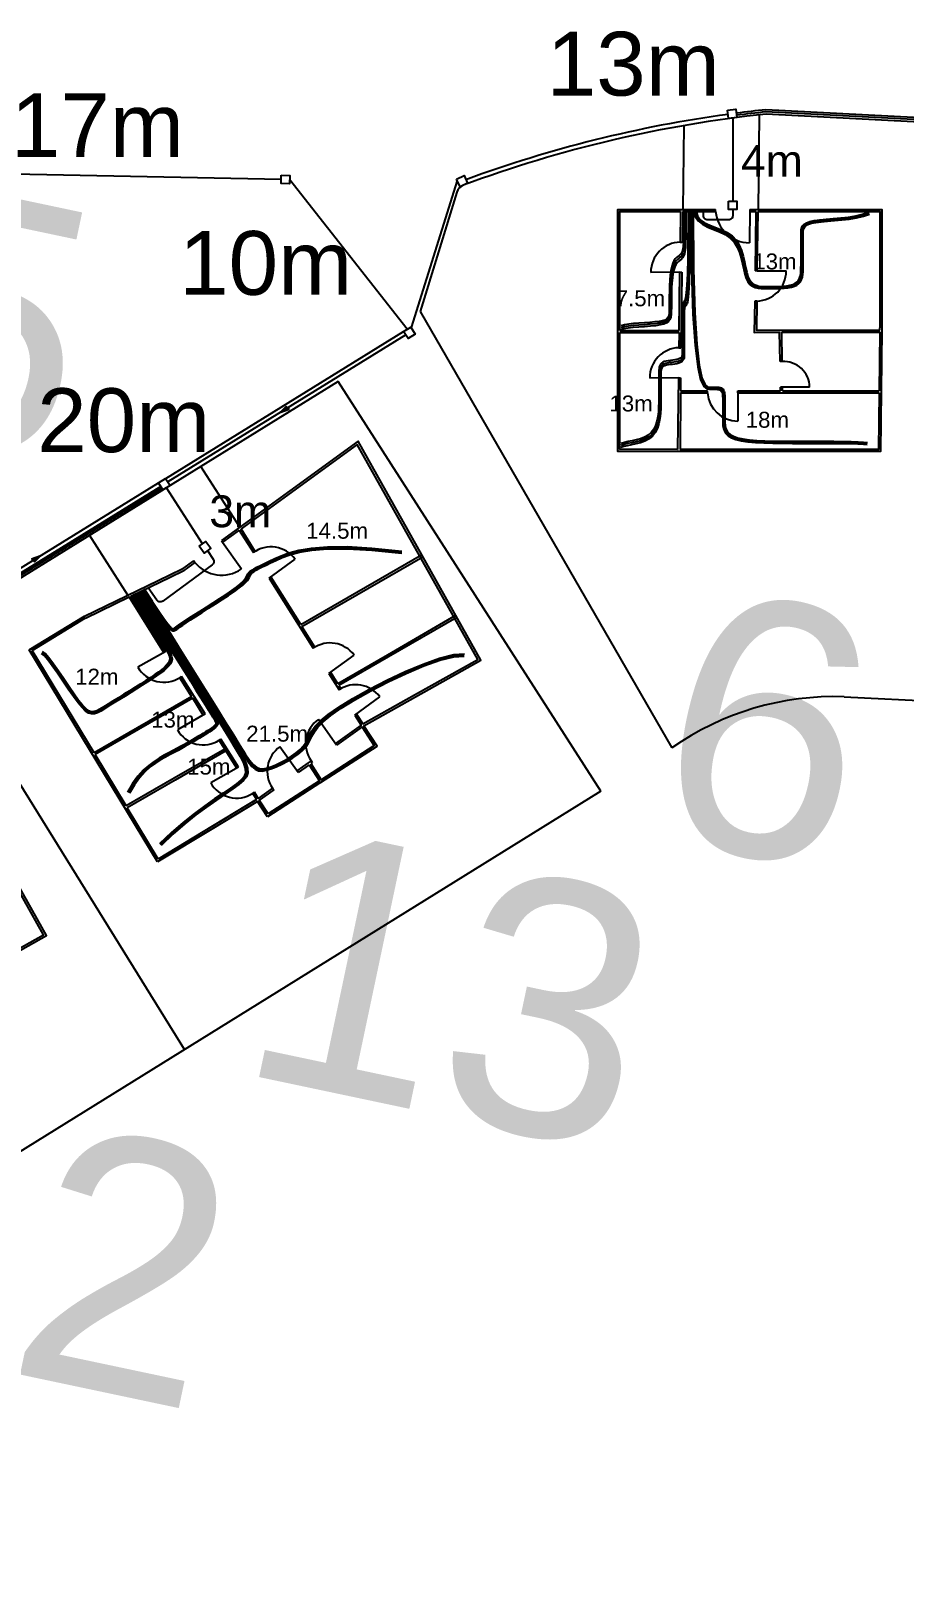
# Model space of a CAD drawing. Header units: millimetres. Extents: x 68 to 789, y 45 to 125.
# Drawn here: x 175.9 to 217.6, y 49.2 to 122.8 of the extents above; entities that cross this region are included whole.
import ezdxf

# ---------------------------------------------------------------- set-up
doc = ezdxf.new("R2010")
doc.units = ezdxf.units.MM
for name, color, linetype in [('CI', 3, 'Continuous'), ('CP', 1, 'Continuous'), ('CS', 2, 'Continuous'), ('Finca', 7, 'Continuous')]:
    doc.layers.add(name, color=color, linetype=linetype)
doc.styles.get("Standard").update_dxf_attribs({"font": 'arial.ttf'})

msp = doc.modelspace()

# ---------------------------------------------------------------- linework, layer by layer
at = {"layer": 'CI'}
for points in [[(207.351, 114.147), (207.345, 112.697), (207.328, 111.587), (207.304, 110.791), (207.274, 110.255), (207.24, 109.926), (207.206, 109.752), (207.174, 109.68), (207.145, 109.657), (207.123, 109.638), (207.106, 109.614), (207.093, 109.585), (207.085, 109.55), (207.08, 109.508), (207.078, 109.46), (207.077, 109.404), (207.077, 109.339), (207.077, 109.267), (207.077, 109.186), (207.077, 109.098), (207.077, 109.004), (207.077, 108.905), (207.077, 108.801), (207.077, 108.694), (207.077, 108.584), (207.077, 108.473), (207.077, 108.362), (207.077, 108.251), (207.077, 108.144), (207.077, 108.041), (207.077, 107.943), (207.077, 107.853), (207.077, 107.772), (207.077, 107.701), (207.077, 107.638), (207.077, 107.582), (207.077, 107.531), (207.077, 107.484), (207.077, 107.438), (207.077, 107.392), (207.077, 107.344), (207.076, 107.292), (207.074, 107.238), (207.067, 107.184), (207.053, 107.13), (207.031, 107.078), (206.998, 107.03), (206.952, 106.987), (206.891, 106.951), (206.813, 106.922), (206.722, 106.9), (206.623, 106.882), (206.519, 106.867), (206.415, 106.853), (206.315, 106.839), (206.225, 106.822), (206.147, 106.801), (206.086, 106.774), (206.039, 106.74), (206.006, 106.7), (205.984, 106.652), (205.971, 106.597), (205.964, 106.533), (205.961, 106.461), (205.961, 106.38), (205.961, 106.289), (205.961, 106.186), (205.961, 106.071), (205.961, 105.941), (205.961, 105.795), (205.961, 105.632), (205.961, 105.449), (205.961, 105.245), (205.96, 105.02), (205.955, 104.78), (205.94, 104.532), (205.911, 104.284), (205.863, 104.045), (205.792, 103.82), (205.693, 103.619), (205.562, 103.448), (205.395, 103.314), (205.201, 103.211), (204.99, 103.133), (204.773, 103.075), (204.56, 103.03), (204.361, 102.992), (204.187, 102.954), (204.048, 102.91)], [(207.157, 114.147), (207.157, 113.701), (207.155, 113.272), (207.151, 112.922), (207.142, 112.641), (207.129, 112.42), (207.108, 112.249), (207.079, 112.119), (207.041, 112.02), (206.992, 111.943), (206.936, 111.88), (206.873, 111.824), (206.808, 111.766), (206.744, 111.699), (206.681, 111.615), (206.625, 111.507), (206.576, 111.367), (206.538, 111.19), (206.509, 110.983), (206.488, 110.753), (206.474, 110.509), (206.466, 110.261), (206.462, 110.017), (206.46, 109.785), (206.46, 109.575), (206.459, 109.393), (206.452, 109.238), (206.432, 109.109), (206.394, 109.001), (206.331, 108.914), (206.237, 108.843), (206.107, 108.788), (205.932, 108.744), (205.712, 108.71), (205.458, 108.683), (205.184, 108.661), (204.906, 108.639), (204.638, 108.617), (204.396, 108.591), (204.194, 108.559), (204.048, 108.517)], [(207.301, 114.147), (207.295, 112.73), (207.278, 111.645), (207.254, 110.865), (207.224, 110.34), (207.19, 110.017), (207.156, 109.844), (207.124, 109.769), (207.095, 109.74), (207.073, 109.714), (207.056, 109.682), (207.043, 109.644), (207.035, 109.6), (207.03, 109.549), (207.028, 109.492), (207.027, 109.427), (207.027, 109.356), (207.027, 109.278), (207.027, 109.193), (207.027, 109.102), (207.027, 109.006), (207.027, 108.906), (207.027, 108.801), (207.027, 108.694), (207.027, 108.584), (207.027, 108.473), (207.027, 108.362), (207.027, 108.251), (207.027, 108.144), (207.027, 108.041), (207.027, 107.943), (207.027, 107.853), (207.027, 107.772), (207.027, 107.701), (207.027, 107.638), (207.027, 107.583), (207.027, 107.534), (207.027, 107.488), (207.027, 107.445), (207.027, 107.403), (207.027, 107.36), (207.026, 107.316), (207.024, 107.27), (207.017, 107.224), (207.003, 107.18), (206.981, 107.137), (206.948, 107.098), (206.902, 107.063), (206.841, 107.034), (206.763, 107.011), (206.672, 106.992), (206.573, 106.977), (206.469, 106.963), (206.365, 106.948), (206.265, 106.931), (206.175, 106.911), (206.097, 106.884), (206.036, 106.85), (205.989, 106.808), (205.956, 106.759), (205.934, 106.702), (205.921, 106.638), (205.914, 106.565), (205.911, 106.485), (205.911, 106.396), (205.911, 106.3), (205.911, 106.194), (205.911, 106.076), (205.911, 105.945), (205.911, 105.8), (205.911, 105.639), (205.911, 105.46), (205.911, 105.262), (205.91, 105.043), (205.905, 104.811), (205.891, 104.573), (205.864, 104.334), (205.818, 104.104), (205.751, 103.889), (205.657, 103.696), (205.532, 103.532), (205.373, 103.402), (205.189, 103.304), (204.987, 103.229), (204.779, 103.172), (204.572, 103.128), (204.377, 103.089), (204.203, 103.049), (204.06, 103.003)], [(207.107, 114.147), (207.107, 113.703), (207.105, 113.28), (207.101, 112.939), (207.092, 112.669), (207.079, 112.46), (207.058, 112.302), (207.029, 112.184), (206.991, 112.095), (206.942, 112.027), (206.886, 111.97), (206.823, 111.917), (206.758, 111.861), (206.694, 111.793), (206.631, 111.708), (206.575, 111.596), (206.526, 111.451), (206.488, 111.267), (206.459, 111.051), (206.438, 110.813), (206.424, 110.561), (206.416, 110.306), (206.412, 110.056), (206.41, 109.82), (206.41, 109.608), (206.409, 109.428), (206.402, 109.277), (206.383, 109.153), (206.346, 109.053), (206.286, 108.974), (206.196, 108.912), (206.07, 108.864), (205.902, 108.828), (205.691, 108.799), (205.445, 108.776), (205.181, 108.756), (204.911, 108.736), (204.65, 108.714), (204.411, 108.688), (204.21, 108.653), (204.06, 108.609)], [(207.057, 114.147), (207.057, 113.705), (207.055, 113.288), (207.051, 112.956), (207.042, 112.697), (207.029, 112.5), (207.008, 112.354), (206.979, 112.248), (206.941, 112.17), (206.892, 112.11), (206.836, 112.059), (206.773, 112.01), (206.708, 111.955), (206.644, 111.888), (206.581, 111.8), (206.525, 111.685), (206.476, 111.534), (206.438, 111.343), (206.409, 111.12), (206.388, 110.873), (206.374, 110.614), (206.366, 110.351), (206.362, 110.095), (206.36, 109.855), (206.36, 109.642), (206.359, 109.463), (206.352, 109.316), (206.334, 109.198), (206.299, 109.105), (206.241, 109.034), (206.154, 108.98), (206.033, 108.941), (205.872, 108.911), (205.669, 108.888), (205.433, 108.869), (205.178, 108.852), (204.916, 108.833), (204.662, 108.812), (204.427, 108.784), (204.226, 108.748), (204.071, 108.702)], [(207.257, 114.147), (207.257, 114.017), (207.257, 113.899), (207.257, 113.812), (207.257, 113.751), (207.257, 113.708), (207.257, 113.678), (207.257, 113.654), (207.256, 113.629), (207.256, 113.599), (207.256, 113.564), (207.256, 113.526), (207.256, 113.486), (207.256, 113.446), (207.256, 113.408), (207.256, 113.373), (207.255, 113.343), (207.255, 113.319), (207.255, 113.3), (207.255, 113.284), (207.255, 113.269), (207.255, 113.253), (207.255, 113.235), (207.254, 113.212), (207.254, 113.183), (207.254, 113.147), (207.253, 113.105), (207.253, 113.061), (207.252, 113.019), (207.252, 112.98), (207.251, 112.948), (207.251, 112.927), (207.251, 112.919), (207.245, 111.922), (207.228, 111.173), (207.204, 110.634), (207.174, 110.269), (207.14, 110.041), (207.106, 109.916), (207.074, 109.855), (207.045, 109.823), (207.023, 109.79), (207.006, 109.75), (206.993, 109.703), (206.985, 109.65), (206.98, 109.59), (206.978, 109.523), (206.977, 109.451), (206.977, 109.373), (206.977, 109.289), (206.977, 109.2), (206.977, 109.106), (206.977, 109.008), (206.977, 108.907), (206.977, 108.802), (206.977, 108.694), (206.977, 108.584), (206.977, 108.473), (206.977, 108.362), (206.977, 108.251), (206.977, 108.144), (206.977, 108.041), (206.977, 107.943), (206.977, 107.853), (206.977, 107.772), (206.977, 107.701), (206.977, 107.639), (206.977, 107.584), (206.977, 107.536), (206.977, 107.492), (206.977, 107.452), (206.977, 107.414), (206.977, 107.377), (206.976, 107.339), (206.974, 107.302), (206.967, 107.265), (206.953, 107.23), (206.931, 107.197), (206.898, 107.166), (206.852, 107.14), (206.791, 107.117), (206.713, 107.1), (206.622, 107.085), (206.523, 107.072), (206.419, 107.059), (206.315, 107.043), (206.215, 107.024), (206.125, 106.999), (206.047, 106.967), (205.986, 106.926), (205.939, 106.877), (205.906, 106.819), (205.884, 106.752), (205.871, 106.678), (205.864, 106.597), (205.861, 106.508), (205.861, 106.413), (205.861, 106.311), (205.861, 106.201), (205.861, 106.081), (205.861, 105.95), (205.861, 105.805), (205.861, 105.646), (205.861, 105.471), (205.861, 105.278), (205.86, 105.067), (205.855, 104.843), (205.842, 104.613), (205.816, 104.384), (205.773, 104.163), (205.709, 103.957), (205.62, 103.772), (205.502, 103.615), (205.351, 103.491), (205.176, 103.396), (204.984, 103.324), (204.784, 103.269), (204.584, 103.225), (204.393, 103.185), (204.219, 103.144), (204.072, 103.095)], [(207.401, 114.147), (207.425, 111.371), (207.491, 109.266), (207.591, 107.758), (207.715, 106.747), (207.855, 106.134), (208.003, 105.819), (208.15, 105.703), (208.286, 105.686), (208.405, 105.686), (208.507, 105.685), (208.593, 105.682), (208.664, 105.676), (208.723, 105.666), (208.771, 105.65), (208.809, 105.629), (208.839, 105.601), (208.863, 105.565), (208.88, 105.522), (208.893, 105.47), (208.901, 105.411), (208.906, 105.345), (208.909, 105.271), (208.91, 105.19), (208.91, 105.102), (208.91, 105.007), (208.91, 104.905), (208.91, 104.798), (208.91, 104.685), (208.91, 104.568), (208.91, 104.447), (208.91, 104.322), (208.91, 104.193), (208.911, 104.063), (208.919, 103.933), (208.943, 103.805), (208.988, 103.682), (209.062, 103.566), (209.173, 103.461), (209.328, 103.368), (209.533, 103.29), (209.795, 103.228), (210.11, 103.182), (210.469, 103.149), (210.868, 103.127), (211.3, 103.113), (211.758, 103.106), (212.236, 103.104), (212.728, 103.103), (213.226, 103.103), (213.717, 103.102), (214.189, 103.1), (214.628, 103.096), (215.021, 103.089), (215.354, 103.078), (215.615, 103.064), (215.789, 103.044)], [(207.451, 114.147), (207.474, 111.388), (207.537, 109.295), (207.633, 107.796), (207.752, 106.791), (207.887, 106.181), (208.03, 105.868), (208.173, 105.753), (208.307, 105.736), (208.425, 105.736), (208.528, 105.735), (208.616, 105.731), (208.691, 105.725), (208.754, 105.714), (208.805, 105.697), (208.847, 105.674), (208.881, 105.643), (208.907, 105.604), (208.926, 105.556), (208.94, 105.5), (208.95, 105.436), (208.956, 105.365), (208.958, 105.287), (208.96, 105.202), (208.96, 105.11), (208.96, 105.012), (208.96, 104.909), (208.96, 104.8), (208.96, 104.688), (208.96, 104.571), (208.96, 104.45), (208.96, 104.327), (208.96, 104.202), (208.961, 104.075), (208.969, 103.949), (208.992, 103.825), (209.037, 103.707), (209.11, 103.596), (209.219, 103.495), (209.372, 103.406), (209.575, 103.331), (209.834, 103.273), (210.144, 103.228), (210.499, 103.197), (210.893, 103.176), (211.321, 103.163), (211.775, 103.156), (212.249, 103.154), (212.737, 103.153), (213.233, 103.153), (213.723, 103.152), (214.194, 103.15), (214.633, 103.146), (215.026, 103.139), (215.36, 103.128), (215.622, 103.113), (215.797, 103.094)], [(207.501, 114.147), (207.523, 111.404), (207.583, 109.324), (207.674, 107.834), (207.789, 106.835), (207.919, 106.229), (208.058, 105.917), (208.196, 105.803), (208.327, 105.786), (208.445, 105.786), (208.549, 105.785), (208.639, 105.781), (208.717, 105.774), (208.784, 105.762), (208.84, 105.743), (208.886, 105.718), (208.923, 105.685), (208.951, 105.642), (208.973, 105.59), (208.988, 105.53), (208.999, 105.461), (209.005, 105.385), (209.008, 105.303), (209.01, 105.213), (209.01, 105.118), (209.01, 105.018), (209.01, 104.913), (209.01, 104.803), (209.01, 104.69), (209.01, 104.573), (209.01, 104.454), (209.01, 104.333), (209.01, 104.21), (209.011, 104.087), (209.019, 103.964), (209.042, 103.845), (209.086, 103.732), (209.158, 103.626), (209.266, 103.529), (209.416, 103.444), (209.617, 103.373), (209.872, 103.317), (210.178, 103.275), (210.529, 103.245), (210.919, 103.225), (211.341, 103.212), (211.791, 103.206), (212.261, 103.204), (212.747, 103.203), (213.24, 103.203), (213.728, 103.202), (214.199, 103.2), (214.638, 103.196), (215.031, 103.189), (215.366, 103.178), (215.629, 103.163), (215.806, 103.143)], [(207.556, 114.147), (207.601, 113.906), (207.738, 113.7), (207.943, 113.539), (208.194, 113.409), (208.472, 113.293), (208.757, 113.178), (209.028, 113.047), (209.266, 112.886), (209.455, 112.685), (209.6, 112.449), (209.709, 112.191), (209.791, 111.921), (209.855, 111.652), (209.91, 111.394), (209.966, 111.158), (210.03, 110.957), (210.111, 110.797), (210.209, 110.678), (210.323, 110.592), (210.451, 110.534), (210.593, 110.5), (210.748, 110.482), (210.914, 110.475), (211.091, 110.474), (211.276, 110.474), (211.466, 110.477), (211.656, 110.483), (211.842, 110.496), (212.019, 110.516), (212.182, 110.547), (212.328, 110.589), (212.45, 110.646), (212.546, 110.718), (212.619, 110.806), (212.67, 110.908), (212.705, 111.024), (212.726, 111.154), (212.737, 111.296), (212.741, 111.45), (212.742, 111.615), (212.742, 111.789), (212.742, 111.971), (212.742, 112.156), (212.742, 112.34), (212.742, 112.521), (212.742, 112.694), (212.742, 112.855), (212.742, 113.002), (212.743, 113.132), (212.751, 113.244), (212.774, 113.341), (212.818, 113.423), (212.89, 113.492), (212.998, 113.549), (213.149, 113.595), (213.349, 113.632), (213.604, 113.661), (213.902, 113.687), (214.232, 113.714), (214.581, 113.746), (214.937, 113.789), (215.285, 113.847), (215.615, 113.924), (215.913, 114.025)], [(207.606, 114.147), (207.651, 113.923), (207.788, 113.729), (207.993, 113.577), (208.244, 113.453), (208.522, 113.341), (208.807, 113.227), (209.078, 113.097), (209.316, 112.936), (209.505, 112.735), (209.65, 112.499), (209.758, 112.241), (209.84, 111.971), (209.903, 111.702), (209.957, 111.444), (210.01, 111.208), (210.072, 111.007), (210.149, 110.847), (210.243, 110.728), (210.352, 110.642), (210.475, 110.584), (210.612, 110.55), (210.76, 110.532), (210.92, 110.525), (211.091, 110.524), (211.27, 110.524), (211.454, 110.527), (211.638, 110.533), (211.818, 110.545), (211.99, 110.564), (212.148, 110.593), (212.289, 110.634), (212.408, 110.687), (212.502, 110.756), (212.572, 110.84), (212.622, 110.938), (212.656, 111.049), (212.677, 111.174), (212.687, 111.312), (212.691, 111.461), (212.692, 111.623), (212.692, 111.795), (212.692, 111.975), (212.692, 112.158), (212.692, 112.342), (212.692, 112.523), (212.692, 112.697), (212.692, 112.861), (212.692, 113.011), (212.693, 113.144), (212.701, 113.26), (212.724, 113.361), (212.769, 113.448), (212.842, 113.522), (212.952, 113.583), (213.105, 113.633), (213.309, 113.674), (213.568, 113.706), (213.871, 113.733), (214.206, 113.762), (214.559, 113.795), (214.918, 113.838), (215.268, 113.895), (215.598, 113.971), (215.893, 114.072)], [(207.656, 114.147), (207.701, 113.939), (207.838, 113.758), (208.043, 113.615), (208.294, 113.496), (208.572, 113.388), (208.857, 113.276), (209.128, 113.147), (209.366, 112.986), (209.555, 112.785), (209.7, 112.549), (209.808, 112.291), (209.889, 112.021), (209.951, 111.752), (210.003, 111.494), (210.055, 111.258), (210.114, 111.057), (210.188, 110.897), (210.277, 110.778), (210.381, 110.692), (210.499, 110.634), (210.63, 110.6), (210.773, 110.582), (210.927, 110.575), (211.091, 110.574), (211.264, 110.574), (211.441, 110.577), (211.62, 110.582), (211.794, 110.593), (211.961, 110.612), (212.114, 110.639), (212.251, 110.678), (212.367, 110.729), (212.457, 110.794), (212.526, 110.874), (212.574, 110.967), (212.607, 111.074), (212.627, 111.194), (212.637, 111.328), (212.641, 111.473), (212.642, 111.631), (212.642, 111.801), (212.642, 111.978), (212.642, 112.161), (212.642, 112.344), (212.642, 112.526), (212.642, 112.701), (212.642, 112.866), (212.642, 113.019), (212.643, 113.155), (212.651, 113.276), (212.675, 113.381), (212.72, 113.473), (212.795, 113.551), (212.906, 113.617), (213.062, 113.671), (213.269, 113.715), (213.532, 113.75), (213.84, 113.78), (214.179, 113.809), (214.537, 113.843), (214.899, 113.886), (215.251, 113.943), (215.581, 114.019), (215.874, 114.118)], [(181.248, 96.096), (181.623, 95.526), (181.955, 95.037), (182.21, 94.681), (182.398, 94.437), (182.532, 94.285), (182.625, 94.203), (182.689, 94.172), (182.736, 94.17), (182.778, 94.181), (182.823, 94.203), (182.877, 94.238), (182.947, 94.289), (183.042, 94.358), (183.166, 94.447), (183.328, 94.559), (183.535, 94.697), (183.79, 94.861), (184.082, 95.046), (184.398, 95.244), (184.725, 95.451), (185.047, 95.657), (185.353, 95.857), (185.628, 96.045), (185.857, 96.212), (186.033, 96.354), (186.159, 96.473), (186.246, 96.573), (186.304, 96.656), (186.342, 96.726), (186.371, 96.787), (186.399, 96.842), (186.436, 96.895), (186.491, 96.948), (186.568, 97.005), (186.669, 97.067), (186.795, 97.136), (186.95, 97.215), (187.135, 97.304), (187.354, 97.408), (187.607, 97.526), (187.902, 97.659), (188.266, 97.796), (188.728, 97.921), (189.32, 98.019), (190.073, 98.078), (191.018, 98.081), (192.184, 98.015), (193.604, 97.866)], [(181.293, 96.118), (181.655, 95.561), (181.966, 95.083), (182.189, 94.74), (182.338, 94.511), (182.428, 94.371), (182.475, 94.3), (182.492, 94.273), (182.495, 94.27), (182.495, 94.27), (182.495, 94.269), (182.497, 94.269), (182.5, 94.267), (182.505, 94.264), (182.513, 94.261), (182.525, 94.255), (182.539, 94.248), (182.558, 94.24), (182.581, 94.23), (182.606, 94.221), (182.633, 94.212), (182.662, 94.206), (182.692, 94.204), (182.721, 94.206), (182.75, 94.213), (182.779, 94.227), (182.813, 94.251), (182.859, 94.287), (182.924, 94.337), (183.013, 94.404), (183.134, 94.491), (183.293, 94.6), (183.496, 94.735), (183.748, 94.896), (184.036, 95.078), (184.349, 95.274), (184.672, 95.478), (184.991, 95.682), (185.294, 95.881), (185.565, 96.066), (185.793, 96.232), (185.966, 96.374), (186.091, 96.493), (186.177, 96.592), (186.234, 96.675), (186.273, 96.746), (186.302, 96.808), (186.332, 96.865), (186.372, 96.919), (186.431, 96.975), (186.512, 97.034), (186.617, 97.098), (186.749, 97.169), (186.909, 97.25), (187.099, 97.343), (187.322, 97.448), (187.58, 97.569), (187.88, 97.704), (188.247, 97.842), (188.713, 97.968), (189.309, 98.068), (190.066, 98.128), (191.014, 98.131), (192.186, 98.066), (193.61, 97.915)], [(181.338, 96.14), (181.699, 95.59), (182.021, 95.109), (182.263, 94.761), (182.437, 94.525), (182.557, 94.38), (182.635, 94.304), (182.685, 94.277), (182.719, 94.277), (182.75, 94.288), (182.785, 94.308), (182.831, 94.34), (182.895, 94.387), (182.982, 94.451), (183.101, 94.535), (183.257, 94.641), (183.457, 94.773), (183.705, 94.931), (183.991, 95.11), (184.3, 95.304), (184.619, 95.505), (184.935, 95.707), (185.234, 95.904), (185.503, 96.088), (185.728, 96.253), (185.899, 96.394), (186.022, 96.512), (186.107, 96.611), (186.165, 96.695), (186.203, 96.766), (186.234, 96.829), (186.265, 96.887), (186.308, 96.943), (186.37, 97.001), (186.456, 97.062), (186.565, 97.129), (186.702, 97.203), (186.867, 97.286), (187.063, 97.381), (187.291, 97.489), (187.554, 97.612), (187.857, 97.749), (188.229, 97.889), (188.699, 98.016), (189.298, 98.117), (190.059, 98.177), (191.011, 98.182), (192.187, 98.116), (193.616, 97.965)], [(180.839, 95.898), (181.397, 95.04), (181.843, 94.349), (182.175, 93.823), (182.408, 93.435), (182.556, 93.158), (182.632, 92.963), (182.652, 92.824), (182.629, 92.712), (182.576, 92.605), (182.495, 92.497), (182.388, 92.386), (182.255, 92.271), (182.097, 92.15), (181.915, 92.021), (181.709, 91.883), (181.48, 91.735), (181.229, 91.576), (180.964, 91.408), (180.69, 91.236), (180.414, 91.064), (180.143, 90.897), (179.885, 90.737), (179.646, 90.59), (179.433, 90.458), (179.251, 90.348), (179.092, 90.265), (178.95, 90.216), (178.814, 90.209), (178.677, 90.251), (178.53, 90.349), (178.365, 90.51), (178.173, 90.741), (177.948, 91.043), (177.701, 91.397), (177.442, 91.774), (177.186, 92.149), (176.945, 92.496), (176.731, 92.787), (176.557, 92.996), (176.435, 93.097)], [(180.794, 95.876), (181.354, 95.014), (181.799, 94.325), (182.129, 93.803), (182.36, 93.42), (182.505, 93.148), (182.579, 92.959), (182.597, 92.825), (182.574, 92.72), (182.521, 92.618), (182.442, 92.515), (182.338, 92.408), (182.208, 92.297), (182.054, 92.179), (181.875, 92.054), (181.672, 91.919), (181.446, 91.772), (181.198, 91.614), (180.934, 91.448), (180.661, 91.277), (180.387, 91.106), (180.118, 90.94), (179.862, 90.781), (179.625, 90.635), (179.414, 90.505), (179.234, 90.397), (179.08, 90.316), (178.941, 90.269), (178.81, 90.264), (178.677, 90.308), (178.535, 90.406), (178.375, 90.567), (178.187, 90.798), (177.966, 91.099), (177.722, 91.45), (177.467, 91.825), (177.213, 92.198), (176.972, 92.542), (176.757, 92.832), (176.58, 93.041), (176.454, 93.143)], [(180.748, 95.854), (181.312, 94.987), (181.755, 94.301), (182.083, 93.783), (182.311, 93.404), (182.454, 93.138), (182.526, 92.955), (182.542, 92.827), (182.518, 92.727), (182.467, 92.631), (182.39, 92.533), (182.288, 92.431), (182.161, 92.323), (182.01, 92.209), (181.834, 92.086), (181.635, 91.954), (181.411, 91.809), (181.166, 91.653), (180.904, 91.488), (180.633, 91.318), (180.36, 91.149), (180.093, 90.983), (179.838, 90.825), (179.603, 90.68), (179.395, 90.552), (179.218, 90.445), (179.067, 90.366), (178.932, 90.322), (178.805, 90.319), (178.678, 90.364), (178.54, 90.464), (178.384, 90.625), (178.2, 90.855), (177.984, 91.155), (177.744, 91.503), (177.492, 91.876), (177.239, 92.246), (176.999, 92.588), (176.784, 92.877), (176.604, 93.086), (176.473, 93.19)], [(180.884, 95.92), (181.471, 95.015), (182.009, 94.179), (182.481, 93.44), (182.891, 92.793), (183.244, 92.232), (183.543, 91.752), (183.793, 91.35), (183.998, 91.018), (184.162, 90.753), (184.29, 90.546), (184.388, 90.389), (184.459, 90.273), (184.509, 90.192), (184.544, 90.135), (184.569, 90.096), (184.588, 90.065), (184.605, 90.036), (184.623, 90.008), (184.64, 89.98), (184.656, 89.953), (184.672, 89.927), (184.687, 89.901), (184.701, 89.875), (184.714, 89.85), (184.726, 89.826), (184.735, 89.801), (184.739, 89.775), (184.736, 89.747), (184.724, 89.715), (184.701, 89.68), (184.664, 89.64), (184.612, 89.593), (184.543, 89.541), (184.459, 89.482), (184.362, 89.419), (184.255, 89.351), (184.138, 89.28), (184.015, 89.207), (183.888, 89.132), (183.759, 89.056), (183.629, 88.98), (183.496, 88.903), (183.359, 88.823), (183.213, 88.741), (183.058, 88.654), (182.889, 88.562), (182.706, 88.464), (182.504, 88.358), (182.282, 88.242), (182.045, 88.109), (181.796, 87.951), (181.539, 87.758), (181.281, 87.524), (181.024, 87.238), (180.773, 86.894), (180.533, 86.482)], [(180.93, 95.942), (181.513, 95.042), (182.051, 94.206), (182.523, 93.467), (182.933, 92.819), (183.286, 92.258), (183.586, 91.779), (183.836, 91.376), (184.041, 91.045), (184.205, 90.779), (184.333, 90.572), (184.43, 90.415), (184.501, 90.3), (184.552, 90.218), (184.587, 90.161), (184.611, 90.121), (184.631, 90.091), (184.648, 90.062), (184.666, 90.033), (184.683, 90.005), (184.7, 89.977), (184.716, 89.949), (184.732, 89.922), (184.747, 89.894), (184.761, 89.866), (184.775, 89.839), (184.786, 89.81), (184.791, 89.78), (184.789, 89.747), (184.778, 89.711), (184.755, 89.671), (184.719, 89.626), (184.666, 89.576), (184.595, 89.52), (184.509, 89.457), (184.409, 89.391), (184.298, 89.32), (184.178, 89.247), (184.052, 89.171), (183.922, 89.094), (183.79, 89.016), (183.658, 88.939), (183.524, 88.861), (183.385, 88.781), (183.239, 88.698), (183.083, 88.611), (182.915, 88.519), (182.732, 88.421), (182.531, 88.315), (182.311, 88.2), (182.075, 88.068), (181.828, 87.911), (181.574, 87.721), (181.317, 87.489), (181.062, 87.206), (180.814, 86.866), (180.577, 86.459)], [(180.975, 95.964), (181.555, 95.069), (182.093, 94.233), (182.565, 93.494), (182.975, 92.846), (183.328, 92.285), (183.628, 91.806), (183.878, 91.403), (184.083, 91.071), (184.247, 90.806), (184.375, 90.599), (184.473, 90.441), (184.544, 90.326), (184.595, 90.244), (184.63, 90.187), (184.654, 90.147), (184.673, 90.116), (184.692, 90.087), (184.709, 90.058), (184.727, 90.029), (184.744, 90), (184.761, 89.972), (184.777, 89.942), (184.793, 89.913), (184.809, 89.883), (184.824, 89.852), (184.836, 89.819), (184.843, 89.785), (184.842, 89.748), (184.832, 89.707), (184.81, 89.663), (184.773, 89.613), (184.719, 89.559), (184.647, 89.498), (184.559, 89.432), (184.456, 89.362), (184.342, 89.289), (184.219, 89.213), (184.089, 89.135), (183.956, 89.056), (183.821, 88.977), (183.687, 88.898), (183.551, 88.819), (183.411, 88.738), (183.265, 88.655), (183.109, 88.568), (182.941, 88.476), (182.758, 88.378), (182.558, 88.273), (182.339, 88.159), (182.105, 88.028), (181.86, 87.872), (181.608, 87.683), (181.353, 87.453), (181.101, 87.174), (180.856, 86.838), (180.622, 86.436)], [(181.02, 95.986), (181.633, 95.038), (182.267, 94.045), (182.883, 93.071), (183.472, 92.133), (184.023, 91.249), (184.528, 90.435), (184.977, 89.709), (185.359, 89.089), (185.668, 88.584), (185.901, 88.184), (186.06, 87.867), (186.143, 87.616), (186.152, 87.412), (186.086, 87.235), (185.945, 87.066), (185.73, 86.887), (185.442, 86.68), (185.089, 86.44), (184.678, 86.16), (184.218, 85.837), (183.718, 85.466), (183.185, 85.042), (182.629, 84.56), (182.057, 84.016)], [(181.066, 96.008), (181.675, 95.066), (182.309, 94.072), (182.926, 93.097), (183.515, 92.159), (184.067, 91.273), (184.572, 90.458), (185.022, 89.731), (185.406, 89.108), (185.717, 88.6), (185.953, 88.196), (186.113, 87.875), (186.198, 87.62), (186.208, 87.411), (186.143, 87.228), (186.002, 87.055), (185.786, 86.871), (185.495, 86.66), (185.138, 86.414), (184.723, 86.131), (184.26, 85.805), (183.756, 85.431), (183.221, 85.005), (182.663, 84.524), (182.093, 83.981)], [(181.111, 96.03), (181.717, 95.093), (182.351, 94.099), (182.968, 93.124), (183.558, 92.185), (184.11, 91.298), (184.617, 90.482), (185.068, 89.752), (185.453, 89.127), (185.766, 88.616), (186.004, 88.208), (186.166, 87.883), (186.253, 87.623), (186.264, 87.409), (186.2, 87.222), (186.059, 87.044), (185.841, 86.855), (185.548, 86.639), (185.188, 86.389), (184.769, 86.102), (184.301, 85.772), (183.794, 85.396), (183.256, 84.969), (182.698, 84.487), (182.128, 83.946)], [(181.156, 96.052), (181.759, 95.12), (182.393, 94.126), (183.011, 93.15), (183.6, 92.21), (184.154, 91.323), (184.661, 90.505), (185.113, 89.774), (185.5, 89.146), (185.817, 88.633), (186.074, 88.231), (186.285, 87.927), (186.463, 87.712), (186.624, 87.575), (186.781, 87.505), (186.948, 87.492), (187.139, 87.524), (187.364, 87.593), (187.615, 87.692), (187.882, 87.816), (188.152, 87.959), (188.413, 88.118), (188.654, 88.286), (188.863, 88.46), (189.029, 88.632), (189.147, 88.801), (189.236, 88.973), (189.325, 89.154), (189.44, 89.353), (189.61, 89.578), (189.861, 89.835), (190.22, 90.134), (190.715, 90.482), (191.361, 90.88), (192.124, 91.308), (192.958, 91.738), (193.817, 92.143), (194.655, 92.496), (195.425, 92.77), (196.083, 92.937), (196.581, 92.97)], [(181.202, 96.074), (181.801, 95.147), (182.436, 94.153), (183.053, 93.177), (183.642, 92.238), (184.195, 91.351), (184.702, 90.534), (185.153, 89.804), (185.539, 89.179), (185.854, 88.669), (186.109, 88.27), (186.316, 87.969), (186.492, 87.758), (186.649, 87.623), (186.801, 87.556), (186.962, 87.544), (187.147, 87.576), (187.364, 87.644), (187.608, 87.741), (187.866, 87.862), (188.127, 88.002), (188.38, 88.157), (188.613, 88.321), (188.816, 88.491), (188.976, 88.66), (189.088, 88.827), (189.174, 88.997), (189.261, 89.177), (189.376, 89.376), (189.546, 89.601), (189.799, 89.86), (190.161, 90.161), (190.661, 90.511), (191.313, 90.913), (192.084, 91.344), (192.926, 91.777), (193.793, 92.186), (194.639, 92.542), (195.417, 92.818), (196.082, 92.986), (196.586, 93.02)], [(181.247, 96.096), (181.843, 95.174), (182.478, 94.18), (183.095, 93.205), (183.684, 92.265), (184.237, 91.379), (184.743, 90.564), (185.193, 89.835), (185.577, 89.212), (185.891, 88.705), (186.143, 88.309), (186.348, 88.012), (186.52, 87.803), (186.673, 87.671), (186.82, 87.606), (186.976, 87.595), (187.154, 87.628), (187.365, 87.695), (187.6, 87.79), (187.85, 87.908), (188.103, 88.045), (188.347, 88.196), (188.573, 88.356), (188.768, 88.522), (188.922, 88.689), (189.03, 88.853), (189.112, 89.021), (189.197, 89.201), (189.311, 89.399), (189.482, 89.625), (189.737, 89.885), (190.103, 90.187), (190.608, 90.54), (191.266, 90.945), (192.043, 91.379), (192.893, 91.817), (193.769, 92.229), (194.623, 92.588), (195.409, 92.866), (196.081, 93.036), (196.592, 93.07)]]:
    msp.add_lwpolyline(points, dxfattribs=at)
at = {"layer": 'CP'}
for p, q in [((224.232, 118.314), (210.965, 118.997)), ((187.858, 115.679), (170.459, 116.013)), ((193.866, 108.542), (188.258, 115.67)), ((182.35, 101.432), (193.696, 108.438)), ((193.8, 108.267), (182.453, 101.265)), ((188.097, 104.862), (187.798, 104.563)), ((188.238, 104.72), (187.798, 104.563)), ((188.167, 104.791), (188.097, 104.862)), ((188.238, 104.72), (188.167, 104.791)), ((170.042, 93.832), (182.01, 101.222)), ((182.113, 101.055), (170.146, 93.662)), ((175.955, 97.598), (176.396, 97.756)), ((175.955, 97.598), (176.026, 97.527)), ((176.026, 97.527), (176.097, 97.457)), ((176.097, 97.457), (176.396, 97.756))]:
    msp.add_line(p, q, dxfattribs=at)
for points in [[(209.162, 118.779, 0.054351), (196.668, 115.667, 0.054351)], [(210.965, 118.997, 0.005961), (209.558, 118.832, 0.005961)]]:
    msp.add_lwpolyline(points, format="xyb", dxfattribs=at)
for points in [[(187.863, 115.879), (188.263, 115.87), (188.254, 115.47), (187.854, 115.479)], [(196.215, 115.688), (196.576, 115.859), (196.748, 115.498), (196.386, 115.326)], [(193.696, 108.438), (194.037, 108.646), (194.245, 108.305), (193.904, 108.097)]]:
    msp.add_lwpolyline(points, close=True, dxfattribs=at)
at = {"layer": 'CS'}
for p, q in [((209.387, 118.601), (209.387, 114.646)), ((224.227, 118.214), (210.968, 118.897)), ((182.165, 100.97), (170.198, 93.577)), ((184.11, 98.315), (182.388, 100.99))]:
    msp.add_line(p, q, dxfattribs=at)
for points in [[(209.137, 118.972), (209.533, 119.024), (209.585, 118.627), (209.189, 118.575)], [(209.187, 114.647), (209.587, 114.646), (209.587, 114.246), (209.187, 114.247)], [(182.008, 101.226), (182.348, 101.435), (182.558, 101.095), (182.217, 100.885)], [(183.948, 98.197), (184.272, 98.432), (184.507, 98.108), (184.183, 97.873)]]:
    msp.add_lwpolyline(points, close=True, dxfattribs=at)
for points in [[(210.968, 118.897, 0.005927), (209.571, 118.733, 0.005927)], [(209.387, 114.246), (209.387, 113.951, -0.414214), (209.187, 113.751), (208.185, 113.751, -0.414214), (207.985, 113.951), (207.985, 114.147)], [(184.345, 97.991), (184.612, 97.578, -0.398359), (184.561, 97.308), (182.211, 95.584, -0.419845), (181.93, 95.63), (181.512, 96.224)]]:
    msp.add_lwpolyline(points, format="xyb", dxfattribs=at)
at = {"layer": 'Finca'}
for p, q in [((210.652, 118.756), (210.593, 114.246)), ((316.297, 113.352), (210.987, 118.792)), ((207.052, 118.243), (207.005, 114.247)), ((196.246, 115.621), (194.049, 108.627)), ((196.237, 115.078), (194.489, 109.379)), ((208.571, 114.147), (208.571, 114.247)), ((210.492, 114.146), (210.455, 111.319)), ((210.555, 111.319), (210.592, 114.146)), ((206.884, 112.691), (206.984, 112.691)), ((206.829, 108.487), (206.865, 111.256)), ((206.865, 111.256), (206.965, 111.256)), ((210.555, 111.319), (210.455, 111.319)), ((210.536, 109.884), (210.436, 109.882)), ((194.489, 109.379), (206.486, 88.6)), ((204.007, 108.484), (206.829, 108.487)), ((204.007, 108.384), (206.828, 108.387)), ((206.928, 108.387), (206.929, 108.387)), ((211.642, 107), (211.621, 108.394)), ((211.719, 108.494), (211.719, 108.495)), ((211.742, 107), (211.721, 108.394)), ((216.395, 108.5), (216.395, 108.6)), ((206.818, 107.659), (206.918, 107.66)), ((211.742, 107), (211.642, 107)), ((190.572, 106.046), (130.276, 68.798)), ((203.102, 86.539), (190.572, 106.046)), ((206.799, 106.224), (206.899, 106.225)), ((206.891, 105.503), (206.876, 102.818)), ((206.891, 105.603), (208.191, 105.604)), ((206.891, 105.503), (208.191, 105.504)), ((208.191, 105.504), (208.191, 105.604)), ((209.623, 105.604), (211.663, 105.606)), ((209.624, 105.504), (209.623, 105.604)), ((209.624, 105.504), (216.364, 105.508)), ((211.761, 105.776), (211.661, 105.775)), ((211.663, 105.606), (211.661, 105.775)), ((211.763, 105.606), (211.761, 105.776)), ((211.763, 105.606), (216.365, 105.608)), ((216.464, 105.508), (216.465, 105.508)), ((185.888, 99.112), (184.027, 102.002)), ((180.551, 95.87), (178.714, 98.721)), ((186.614, 97.952), (185.942, 99.027)), ((185.008, 98.473), (185.066, 98.391)), ((182.511, 96.819), (183.17, 97.138)), ((183.742, 97.43), (183.214, 97.048)), ((183.742, 97.43), (183.682, 97.509)), ((188.794, 94.466), (194.553, 97.79)), ((188.848, 94.381), (194.603, 97.704)), ((178.483, 94.869), (182.511, 96.819)), ((180.695, 95.829), (182.561, 96.732)), ((182.561, 96.732), (183.214, 97.048)), ((188.794, 94.466), (187.368, 96.747)), ((178.526, 94.779), (180.605, 95.785)), ((175.845, 93.273), (178.483, 94.869)), ((175.982, 93.239), (178.534, 94.783)), ((189.465, 93.393), (188.848, 94.381)), ((183.246, 74.23), (171.002, 93.956)), ((181.963, 83.16), (175.845, 93.273)), ((178.936, 88.357), (175.982, 93.239)), ((183.024, 91.938), (183.11, 91.99)), ((190.555, 91.651), (190.218, 92.19)), ((183.591, 91.044), (178.936, 88.357)), ((183.641, 90.957), (178.988, 88.271)), ((214.696, 91.029), (283.345, 87.66)), ((184.901, 88.955), (184.984, 89.011)), ((191.721, 89.59), (190.5, 88.722)), ((180.467, 85.826), (178.988, 88.271)), ((189.19, 87.792), (188.661, 87.416)), ((189.342, 87.9), (189.272, 87.85)), ((189.284, 87.981), (189.342, 87.9)), ((189.739, 86.94), (187.206, 85.308)), ((189.685, 87.024), (187.236, 85.447)), ((203.102, 86.539), (142.963, 49.225)), ((186.679, 86.13), (184.579, 84.86)), ((186.731, 86.045), (184.631, 84.774)), ((186.494, 86.421), (186.578, 86.476)), ((187.206, 85.308), (186.731, 86.045)), ((187.504, 86.594), (186.814, 86.103)), ((187.236, 85.447), (186.814, 86.103)), ((187.445, 86.674), (187.505, 86.593)), ((181.997, 83.298), (180.519, 85.741)), ((184.631, 84.774), (181.963, 83.16)), ((184.579, 84.86), (181.997, 83.298))]:
    msp.add_line(p, q, dxfattribs=at)
at = {"layer": 'Finca', "extrusion": (3.79023e-16, -3.20718e-16, -1)}
msp.add_line((210.203, 114.246), (210.18, 112.659), dxfattribs=at)
at = {"layer": 'Finca', "extrusion": (-3.13058e-16, -3.85375e-16, -1)}
for p, q in [((206.865, 111.256), (205.482, 111.248)), ((206.799, 106.224), (205.428, 106.216))]:
    msp.add_line(p, q, dxfattribs=at)
at = {"layer": 'Finca', "extrusion": (3.16156e-16, 3.82838e-16, -1)}
msp.add_line((210.555, 111.319), (211.938, 111.316), dxfattribs=at)
at = {"layer": 'Finca', "extrusion": (3.83391e-16, -3.15485e-16, -1)}
msp.add_line((209.624, 105.504), (209.623, 104.166), dxfattribs=at)
at = {"layer": 'Finca', "extrusion": (4.95131e-16, -3.69377e-17, -1)}
msp.add_line((185.066, 98.391), (185.958, 97.123), dxfattribs=at)
at = {"layer": 'Finca'}
for points in [[(210.203, 114.246), (216.497, 114.244), (216.495, 108.5), (216.435, 102.716), (203.905, 102.719), (203.908, 114.248), (208.571, 114.247)], [(204.007, 108.484), (204.008, 114.148), (206.903, 114.147)], [(206.903, 114.147), (206.884, 112.691)], [(206.905, 114.248), (206.905, 114.247)], [(207.003, 114.147), (206.984, 112.691)], [(207.003, 114.147), (208.571, 114.147)], [(210.201, 114.146), (210.492, 114.146)], [(210.592, 114.146), (216.397, 114.145), (216.395, 108.6)], [(206.965, 111.256), (206.929, 108.487), (206.918, 107.66)], [(210.436, 109.882), (210.416, 108.392), (211.621, 108.394)], [(210.536, 109.884), (210.517, 108.492), (216.395, 108.5)], [(206.754, 102.818), (204.005, 102.819), (204.007, 108.384)], [(206.828, 108.387), (206.818, 107.659)], [(211.721, 108.394), (216.394, 108.4), (216.365, 105.608)], [(206.799, 106.224), (206.754, 102.818)], [(206.899, 106.225), (206.891, 105.603)], [(216.364, 105.508), (216.336, 102.816), (206.876, 102.818)], [(213.053, 105.777), (211.761, 105.776)], [(189.739, 86.94), (192.43, 88.674), (191.802, 89.648), (194.263, 91.027), (197.369, 92.769), (191.52, 103.202), (185.008, 98.473)], [(191.749, 89.733), (194.214, 91.115), (197.233, 92.807), (191.487, 103.055), (185.942, 99.027)], [(185.861, 98.969), (185.066, 98.391)], [(185.861, 98.969), (186.531, 97.896)], [(183.682, 97.509), (183.17, 97.138)], [(187.286, 96.687), (188.518, 97.582)], [(187.286, 96.687), (189.379, 93.338)], [(182.267, 93.142), (180.605, 95.785)], [(182.355, 93.191), (180.695, 95.829)], [(196.176, 94.896), (192.925, 93.019), (190.555, 91.651)], [(196.226, 94.809), (192.975, 92.932), (190.605, 91.564)], [(182.355, 93.191), (181.03, 92.441)], [(190.134, 92.13), (191.34, 93.005)], [(183.588, 91.042), (183.024, 91.938)], [(184.231, 90.208), (183.11, 91.99)], [(190.134, 92.13), (190.615, 91.359)], [(190.605, 91.564), (190.7, 91.412)], [(184.144, 90.158), (183.641, 90.957)], [(191.373, 90.146), (192.564, 91.019)], [(169.03, 73.823), (171.721, 75.556), (171.094, 76.53), (173.554, 77.91), (176.661, 79.652), (170.811, 90.085), (164.299, 85.355)], [(171.041, 76.615), (173.505, 77.997), (176.525, 79.69), (170.779, 89.938), (165.233, 85.91)], [(184.231, 90.208), (182.91, 89.452)], [(190.5, 88.722), (189.634, 89.952)], [(191.373, 90.146), (191.668, 89.675), (190.442, 88.804)], [(191.454, 90.206), (191.749, 89.733)], [(185.825, 87.674), (184.984, 89.011)], [(189.272, 87.85), (189.769, 87.079), (192.292, 88.704), (191.721, 89.59)], [(191.667, 89.674), (191.661, 89.683), (191.662, 89.684)], [(185.167, 88.539), (182.752, 87.145), (180.467, 85.826)], [(185.217, 88.453), (182.802, 87.059), (180.519, 85.741)], [(185.737, 87.625), (184.901, 88.955)], [(188.661, 87.416), (187.794, 88.646)], [(185.825, 87.674), (184.496, 86.932)], [(189.136, 87.876), (188.604, 87.498)], [(189.284, 87.981), (189.136, 87.876)], [(189.19, 87.792), (189.685, 87.024)], [(186.678, 86.129), (186.494, 86.421)], [(187.445, 86.674), (186.759, 86.188), (186.578, 86.476)]]:
    msp.add_lwpolyline(points, dxfattribs=at)
for centre, radius, start, end in [((217.189, 59.922), 59.196, 96.0147, 110.41558), ((196.715, 114.931), 0.5, 110.41558, 162.94663), ((210.201, 114.296), 1.637, 185.24483, 269.26453), ((206.915, 111.259), 1.433, 91.23352, 180.43725), ((210.505, 111.317), 1.433, 271.23457, 359.97517), ((206.861, 106.227), 1.433, 91.7219, 180.43725), ((211.821, 105.771), 1.232, 0.29755, 93.65934), ((209.621, 105.599), 1.433, 183.8038, 270.0755), ((187.368, 96.747), 1.422, 35.99779, 126.07411), ((185.014, 98.46), 1.637, 219.02364, 305.23498), ((190.19, 92.17), 1.422, 35.99779, 124.77646), ((182.267, 93.142), 1.422, 209.51323, 303.101), ((191.414, 90.183), 1.422, 35.99779, 124.17947), ((214.247, 77.457), 13.579, 88.10653, 124.85878), ((190.453, 88.79), 1.422, 125.17962, 214.69614), ((184.144, 90.158), 1.422, 209.76181, 302.16881), ((188.614, 87.484), 1.422, 125.17962, 214.69614), ((185.737, 87.625), 1.422, 209.17148, 302.16881), ((188.614, 87.484), 1.422, 218.72818, 218.76739)]:
    msp.add_arc(centre, radius, start, end, dxfattribs=at)

# ---------------------------------------------------------------- texts
at = {"layer": 'CI', "char_height": 0.7598, "attachment_point": 1}
for s, insert in [('13m', (210.365, 112.15)), ('7.5m', (203.806, 110.394)), ('13m', (203.507, 105.382)), ('18m', (210.005, 104.607)), ('14.5m', (189.05, 99.32)), ('12m', (178.034, 92.366)), ('13m', (181.658, 90.318)), ('21.5m', (186.189, 89.651)), ('15m', (183.375, 88.08))]:
    msp.add_mtext_dynamic_manual_height_columns(s, width=0.96047, gutter_width=3.799, heights=[0], dxfattribs=dict(at, insert=insert))
at = {"layer": 'CP', "char_height": 3.0391, "attachment_point": 1}
for s, insert in [('13m', (200.516, 122.712)), ('17m', (174.964, 119.782)), ('10m', (182.988, 113.219)), ('20m', (176.222, 105.725))]:
    msp.add_mtext_dynamic_manual_height_columns(s, width=3.8419, gutter_width=15.195, heights=[0], dxfattribs=dict(at, insert=insert))
at = {"layer": 'CS', "char_height": 1.5195, "attachment_point": 1}
for s, insert in [('4m', (209.78, 117.322)), ('3m', (184.43, 100.626))]:
    msp.add_mtext_dynamic_manual_height_columns(s, width=1.92095, gutter_width=7.598, heights=[0], dxfattribs=dict(at, insert=insert))
at = {"layer": 'Finca'}
for s, height, p in [('5', 12.156, (167.978, 103.877)), ('6', 12.156, (205.154, 84.523)), ('13', 12.1564, (185.539, 73.176)), ('12', 12.1564, (165.33, 60.864))]:
    msp.add_text(s, height=height, rotation=348.07261, dxfattribs=at).set_placement(p)

doc.saveas('drawing.dxf')
